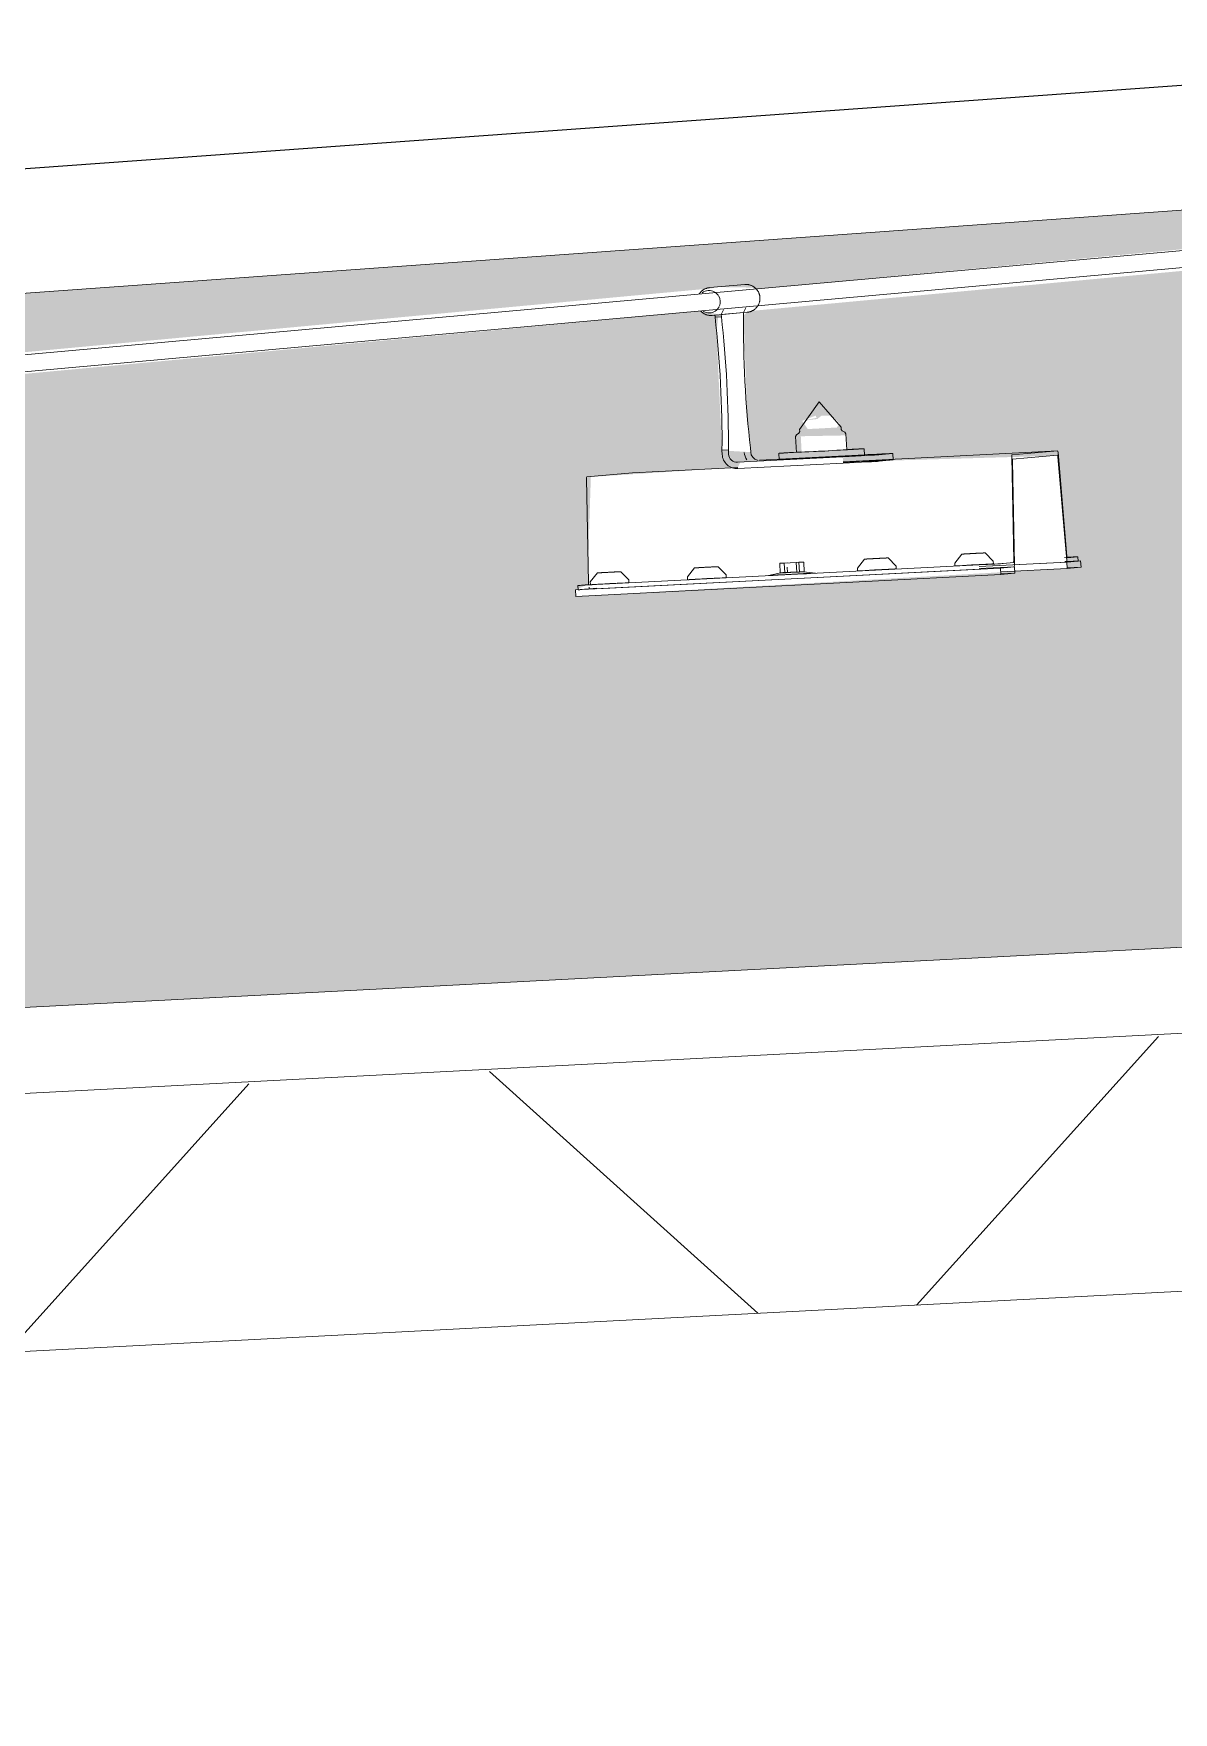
# Model space of a CAD drawing. Header units: millimetres. Extents: x 4237772 to 4686020, y -673 to 29459.
# Drawn here: x 4452402 to 4452934, y 10320 to 11102 of the extents above; entities that cross this region are included whole.
import ezdxf

# ---------------------------------------------------------------- set-up
doc = ezdxf.new("R2010")
doc.units = ezdxf.units.MM
for name, color, linetype, lineweight in [('A-GENM', 13, 'Continuous', 5), ('A-ROOF', 132, 'Continuous', 5), ('A-ROOF-PATT', 132, 'Continuous', 5), ('Q-SPCQ', 91, 'Continuous', 5)]:
    doc.layers.add(name, color=color, linetype=linetype, lineweight=lineweight)

# ---------------------------------------------------------------- blocks, each defined once
blk = doc.blocks.new('Static Line_Sayfa_Metal Deck_Pan Mount - Up to 15 _ pitch - Max 2 Users-1848369-SECTION - GRIDS B1-B2')
at = {"layer": 'Q-SPCQ'}
for p, q in [((4430069.56, 11248.87), (4421898.8, 10513.64)), ((4421899.52, 10505.67), (4430070.27, 11240.9)), ((4427106.28, 10984.73), (4427089.95, 10983.26)), ((4427106.53, 10984.75), (4427106.28, 10984.73)), ((4427090.87, 10970.3), (4427091.12, 10970.32)), ((4427091.12, 10970.32), (4427107.44, 10971.79)), ((4427092.39, 10970.67), (4427092.45, 10969.5)), ((4427092.45, 10969.5), (4427095.42, 10969.65)), ((4427095.36, 10970.82), (4427096.43, 10972.93)), ((4427095.36, 10970.82), (4427105.66, 10971.75)), ((4427095.42, 10969.65), (4427095.36, 10970.82)), ((4427106.73, 10973.86), (4427105.66, 10971.75)), ((4427105.66, 10971.75), (4427105.72, 10970.58)), ((4427131.85, 10917.23), (4427140.89, 10930.13)), ((4427151.22, 10918.24), (4427140.89, 10930.13)), ((4427131.53, 10915.47), (4427130.34, 10914.7)), ((4427131.9, 10916.2), (4427131.53, 10915.47)), ((4427131.85, 10917.23), (4427131.9, 10916.2)), ((4427151.28, 10917.21), (4427151.22, 10918.24)), ((4427151.28, 10917.21), (4427151.72, 10916.52)), ((4427152.98, 10915.88), (4427151.72, 10916.52)), ((4427153.43, 10915.19), (4427152.98, 10915.88)), ((4427153.82, 10907.78), (4427153.43, 10915.19)), ((4427098.65, 10907.73), (4427095.68, 10907.58)), ((4427095.68, 10907.58), (4427095.79, 10905.58)), ((4427098.76, 10905.74), (4427098.65, 10907.73)), ((4427108.95, 10908.66), (4427109.06, 10906.66)), ((4427129.97, 10913.96), (4427130.34, 10914.7)), ((4427129.97, 10913.96), (4427130.35, 10906.55)), ((4427252.1, 10907.24), (4427152.07, 10902.08)), ((4427162.09, 10905.21), (4427161.93, 10908.2)), ((4427252.1, 10907.24), (4427230.76, 10905.32)), ((4427103.05, 10899.56), (4427054.04, 10897.03)), ((4427151.95, 10904.47), (4427102.93, 10901.95)), ((4427103.08, 10898.95), (4427152.1, 10901.48)), ((4427113.23, 10902.87), (4427162.25, 10905.4)), ((4427122.24, 10906.13), (4427122.39, 10903.13)), ((4427162.4, 10902.4), (4427152.08, 10901.87)), ((4427168.73, 10905.41), (4427175.17, 10905.99)), ((4427168.89, 10902.42), (4427175.33, 10902.99)), ((4427175.45, 10903.01), (4427175.29, 10906.01)), ((4427230.67, 10904.56), (4427231.59, 10855.98)), ((4427231.9, 10854), (4427230.98, 10902.58)), ((4427231.06, 10903.34), (4427252, 10905.22)), ((4427252.17, 10904.48), (4427256.3, 10856.2)), ((4427256.4, 10858.21), (4427252.26, 10906.5)), ((4427033.53, 10845.77), (4427032.61, 10894.35)), ((4427032.7, 10895.11), (4427054.04, 10897.03)), ((4427027.41, 10842.46), (4427225.47, 10852.67)), ((4427037.21, 10844.97), (4427215.47, 10854.16)), ((4427125.98, 10855.08), (4427122.59, 10854.88)), ((4427122.59, 10854.88), (4427124.73, 10854.97)), ((4427122.82, 10850.34), (4427122.59, 10854.88)), ((4427124.73, 10854.97), (4427130.3, 10855.26)), ((4427124.73, 10854.97), (4427124.97, 10850.41)), ((4427126.08, 10853.04), (4427126.21, 10850.52)), ((4427130.3, 10855.26), (4427133.8, 10855.46)), ((4427130.3, 10855.26), (4427130.54, 10850.68)), ((4427133.8, 10855.46), (4427131.54, 10855.37)), ((4427131.54, 10855.37), (4427131.78, 10850.79)), ((4427133.8, 10855.46), (4427134.04, 10850.85)), ((4427158.83, 10852.62), (4427158.89, 10851.31)), ((4427176.87, 10852.25), (4427176.8, 10853.56)), ((4427204.12, 10854.96), (4427204.19, 10853.64)), ((4427215.51, 10853.35), (4427256.47, 10855.46)), ((4427256.37, 10855.45), (4427215.51, 10853.34)), ((4427231.91, 10853.25), (4427215.56, 10852.41)), ((4427222.17, 10854.58), (4427222.1, 10855.9)), ((4427231.91, 10853.25), (4427225.47, 10852.67)), ((4427225.47, 10852.67), (4427225.63, 10849.67)), ((4427225.57, 10850.86), (4427256.52, 10852.45)), ((4427231.51, 10855.22), (4427226.66, 10854.78)), ((4427226.76, 10852.79), (4427231.81, 10853.24)), ((4427232.07, 10850.25), (4427231.91, 10853.25)), ((4427262.8, 10856.03), (4427256.37, 10855.45)), ((4427256.37, 10855.45), (4427256.52, 10852.45)), ((4427256.38, 10855.7), (4427262.8, 10856.03)), ((4427256.47, 10855.46), (4427261.52, 10855.91)), ((4427256.51, 10852.7), (4427262.96, 10853.03)), ((4427256.52, 10852.45), (4427262.96, 10853.03)), ((4427261.41, 10857.91), (4427256.56, 10857.47)), ((4427261.6, 10855.92), (4427261.5, 10857.92)), ((4427262.96, 10853.03), (4427262.8, 10856.03)), ((4427027.57, 10839.47), (4427225.63, 10849.67)), ((4427028.51, 10844.56), (4427028.62, 10842.57)), ((4427028.6, 10844.58), (4427033.44, 10845.01)), ((4427034.31, 10846.21), (4427034.37, 10844.89)), ((4427037.32, 10842.97), (4427215.57, 10852.16)), ((4427052.35, 10845.83), (4427052.28, 10847.14)), ((4427079.6, 10848.54), (4427079.67, 10847.23)), ((4427097.65, 10848.16), (4427097.58, 10849.48)), ((4427123.03, 10850.38), (4427117.29, 10849.17)), ((4427126.26, 10849.66), (4427122.87, 10849.46)), ((4427122.87, 10849.46), (4427125.01, 10849.55)), ((4427125.01, 10849.55), (4427130.58, 10849.83)), ((4427130.58, 10849.83), (4427134.08, 10850.04)), ((4427134.08, 10850.04), (4427131.83, 10849.94)), ((4427139.25, 10850.31), (4427133.65, 10850.9)), ((4427225.62, 10849.92), (4427232.07, 10850.25)), ((4427225.63, 10849.67), (4427232.07, 10850.25)), ((4427027.41, 10842.46), (4427033.85, 10843.04)), ((4427027.57, 10839.47), (4427027.41, 10842.46)), ((4427033.75, 10843.03), (4427028.7, 10842.58)), ((4427037.3, 10843.22), (4427033.85, 10843.04))]:
    blk.add_line(p, q, dxfattribs=at)
at = {"layer": 'Q-SPCQ', "flags": 128}
for points in [[(4427089.95, 10983.26), (4427089.69, 10983.24), (4427089.43, 10983.2), (4427089.17, 10983.15), (4427088.91, 10983.09), (4427088.66, 10983.01), (4427088.4, 10982.93), (4427088.16, 10982.84), (4427087.91, 10982.74), (4427087.67, 10982.63), (4427087.44, 10982.51), (4427087.21, 10982.38), (4427086.98, 10982.24), (4427086.77, 10982.1), (4427086.56, 10981.94), (4427086.35, 10981.78), (4427086.15, 10981.61), (4427085.96, 10981.43), (4427085.78, 10981.24), (4427085.6, 10981.05), (4427085.44, 10980.85), (4427085.28, 10980.64), (4427085.13, 10980.43)], [(4427107.44, 10971.79), (4427107.7, 10971.81), (4427107.96, 10971.85), (4427108.22, 10971.9), (4427108.48, 10971.96), (4427108.74, 10972.04), (4427108.99, 10972.12), (4427109.24, 10972.21), (4427109.48, 10972.31), (4427109.72, 10972.42), (4427109.95, 10972.54), (4427110.18, 10972.67), (4427110.41, 10972.81), (4427110.62, 10972.95), (4427110.84, 10973.11), (4427111.04, 10973.27), (4427111.24, 10973.44), (4427111.43, 10973.62), (4427111.61, 10973.81), (4427111.79, 10974), (4427111.95, 10974.2), (4427112.11, 10974.41), (4427112.26, 10974.62), (4427112.41, 10974.84), (4427112.54, 10975.06), (4427112.66, 10975.29), (4427112.78, 10975.52), (4427112.88, 10975.76), (4427112.98, 10976), (4427113.06, 10976.24), (4427113.14, 10976.49), (4427113.2, 10976.74), (4427113.26, 10976.99), (4427113.31, 10977.24), (4427113.34, 10977.49), (4427113.37, 10977.75), (4427113.38, 10978.01), (4427113.39, 10978.26), (4427113.38, 10978.52), (4427113.37, 10978.78), (4427113.34, 10979.03), (4427113.31, 10979.29), (4427113.26, 10979.54), (4427113.2, 10979.79), (4427113.14, 10980.04), (4427113.06, 10980.28), (4427112.98, 10980.53), (4427112.88, 10980.76), (4427112.78, 10981), (4427112.67, 10981.23), (4427112.54, 10981.46), (4427112.41, 10981.68), (4427112.27, 10981.9), (4427112.12, 10982.11), (4427111.96, 10982.31), (4427111.8, 10982.51), (4427111.62, 10982.7), (4427111.44, 10982.89), (4427111.25, 10983.07), (4427111.06, 10983.24), (4427110.85, 10983.4), (4427110.64, 10983.56), (4427110.43, 10983.7), (4427110.21, 10983.84), (4427109.98, 10983.97), (4427109.74, 10984.09), (4427109.51, 10984.2), (4427109.26, 10984.3), (4427109.02, 10984.4), (4427108.77, 10984.48), (4427108.51, 10984.55), (4427108.26, 10984.61), (4427108, 10984.66), (4427107.74, 10984.7), (4427107.47, 10984.73), (4427107.21, 10984.75), (4427106.95, 10984.76), (4427106.68, 10984.76), (4427106.53, 10984.75)], [(4427085.77, 10972.35), (4427085.95, 10972.16), (4427086.14, 10971.98), (4427086.33, 10971.81), (4427086.54, 10971.65), (4427086.75, 10971.49), (4427086.96, 10971.35), (4427087.19, 10971.21), (4427087.41, 10971.08), (4427087.65, 10970.96), (4427087.89, 10970.85), (4427088.13, 10970.75), (4427088.37, 10970.65), (4427088.62, 10970.57), (4427088.88, 10970.5), (4427089.13, 10970.44), (4427089.39, 10970.39), (4427089.65, 10970.35), (4427089.92, 10970.32), (4427090.18, 10970.3), (4427090.45, 10970.29), (4427090.71, 10970.29), (4427090.87, 10970.3)], [(4427079.6, 10848.54), (4427082.91, 10852.7), (4427083.17, 10852.73), (4427083.27, 10852.74), (4427083.29, 10852.75)], [(4427097.58, 10849.48), (4427093.85, 10853.27), (4427093.59, 10853.28), (4427093.49, 10853.28), (4427093.42, 10853.28), (4427093.36, 10853.27), (4427093.3, 10853.27), (4427093.24, 10853.27), (4427093.17, 10853.27), (4427093.1, 10853.27), (4427093.02, 10853.26), (4427092.93, 10853.26), (4427092.84, 10853.26), (4427092.74, 10853.25), (4427092.64, 10853.25), (4427092.52, 10853.24), (4427092.4, 10853.24), (4427092.28, 10853.23), (4427092.15, 10853.22), (4427092.01, 10853.22), (4427091.87, 10853.21), (4427091.72, 10853.2), (4427091.57, 10853.2), (4427091.41, 10853.19), (4427091.25, 10853.18), (4427091.09, 10853.17), (4427090.91, 10853.16), (4427090.74, 10853.16), (4427090.56, 10853.15), (4427090.38, 10853.14), (4427090.19, 10853.13), (4427090.01, 10853.12), (4427089.81, 10853.11), (4427089.62, 10853.1), (4427089.43, 10853.09), (4427089.23, 10853.08), (4427089.03, 10853.07), (4427088.83, 10853.06), (4427088.63, 10853.05), (4427088.43, 10853.04), (4427088.23, 10853.03), (4427088.03, 10853.02), (4427087.83, 10853.01), (4427087.63, 10853), (4427087.44, 10852.99), (4427087.24, 10852.98), (4427087.05, 10852.97), (4427086.86, 10852.96), (4427086.67, 10852.94), (4427086.48, 10852.93), (4427086.3, 10852.92), (4427086.11, 10852.91), (4427085.94, 10852.91), (4427085.76, 10852.9), (4427085.6, 10852.89), (4427085.43, 10852.88), (4427085.27, 10852.87), (4427085.12, 10852.86), (4427084.97, 10852.85), (4427084.82, 10852.84), (4427084.68, 10852.83), (4427084.55, 10852.83), (4427084.42, 10852.82), (4427084.3, 10852.81), (4427084.18, 10852.81), (4427084.07, 10852.8), (4427083.97, 10852.79), (4427083.88, 10852.79), (4427083.79, 10852.78), (4427083.7, 10852.78), (4427083.63, 10852.77), (4427083.56, 10852.77), (4427083.49, 10852.76), (4427083.43, 10852.76), (4427083.37, 10852.75), (4427083.31, 10852.75), (4427083.29, 10852.75)], [(4427158.83, 10852.62), (4427162.14, 10856.78), (4427162.39, 10856.82), (4427162.49, 10856.83), (4427162.51, 10856.83)], [(4427176.8, 10853.56), (4427173.07, 10857.35), (4427172.82, 10857.36), (4427172.72, 10857.36), (4427172.65, 10857.36), (4427172.59, 10857.36), (4427172.53, 10857.36), (4427172.46, 10857.35), (4427172.4, 10857.35), (4427172.32, 10857.35), (4427172.24, 10857.35), (4427172.16, 10857.34), (4427172.06, 10857.34), (4427171.97, 10857.33), (4427171.86, 10857.33), (4427171.75, 10857.32), (4427171.63, 10857.32), (4427171.51, 10857.31), (4427171.38, 10857.31), (4427171.24, 10857.3), (4427171.1, 10857.29), (4427170.95, 10857.29), (4427170.8, 10857.28), (4427170.64, 10857.27), (4427170.48, 10857.26), (4427170.31, 10857.26), (4427170.14, 10857.25), (4427169.96, 10857.24), (4427169.79, 10857.23), (4427169.6, 10857.22), (4427169.42, 10857.21), (4427169.23, 10857.2), (4427169.04, 10857.19), (4427168.85, 10857.18), (4427168.65, 10857.17), (4427168.45, 10857.16), (4427168.26, 10857.15), (4427168.06, 10857.14), (4427167.86, 10857.13), (4427167.66, 10857.12), (4427167.46, 10857.11), (4427167.26, 10857.1), (4427167.06, 10857.09), (4427166.86, 10857.08), (4427166.66, 10857.07), (4427166.47, 10857.06), (4427166.27, 10857.05), (4427166.08, 10857.04), (4427165.89, 10857.03), (4427165.7, 10857.02), (4427165.52, 10857.01), (4427165.34, 10857), (4427165.16, 10856.99), (4427164.99, 10856.98), (4427164.82, 10856.97), (4427164.66, 10856.96), (4427164.5, 10856.95), (4427164.34, 10856.94), (4427164.19, 10856.93), (4427164.05, 10856.93), (4427163.91, 10856.92), (4427163.77, 10856.91), (4427163.65, 10856.9), (4427163.52, 10856.9), (4427163.41, 10856.89), (4427163.3, 10856.88), (4427163.2, 10856.88), (4427163.1, 10856.87), (4427163.01, 10856.86), (4427162.93, 10856.86), (4427162.85, 10856.85), (4427162.78, 10856.85), (4427162.72, 10856.84), (4427162.65, 10856.84), (4427162.59, 10856.84), (4427162.53, 10856.83), (4427162.51, 10856.83)], [(4427204.12, 10854.96), (4427207.43, 10859.11), (4427207.69, 10859.15), (4427207.79, 10859.16), (4427207.81, 10859.16)], [(4427222.1, 10855.9), (4427218.37, 10859.69), (4427218.12, 10859.7), (4427218.01, 10859.7), (4427217.94, 10859.69), (4427217.88, 10859.69), (4427217.82, 10859.69), (4427217.76, 10859.69), (4427217.69, 10859.69), (4427217.62, 10859.68), (4427217.54, 10859.68), (4427217.45, 10859.68), (4427217.36, 10859.67), (4427217.26, 10859.67), (4427217.16, 10859.66), (4427217.04, 10859.66), (4427216.93, 10859.65), (4427216.8, 10859.65), (4427216.67, 10859.64), (4427216.54, 10859.64), (4427216.39, 10859.63), (4427216.25, 10859.62), (4427216.09, 10859.61), (4427215.94, 10859.61), (4427215.77, 10859.6), (4427215.61, 10859.59), (4427215.44, 10859.58), (4427215.26, 10859.57), (4427215.08, 10859.56), (4427214.9, 10859.56), (4427214.71, 10859.55), (4427214.53, 10859.54), (4427214.34, 10859.53), (4427214.14, 10859.52), (4427213.95, 10859.51), (4427213.75, 10859.5), (4427213.55, 10859.49), (4427213.35, 10859.48), (4427213.15, 10859.47), (4427212.95, 10859.46), (4427212.75, 10859.45), (4427212.55, 10859.44), (4427212.35, 10859.42), (4427212.16, 10859.41), (4427211.96, 10859.4), (4427211.76, 10859.39), (4427211.57, 10859.38), (4427211.38, 10859.37), (4427211.19, 10859.36), (4427211, 10859.35), (4427210.82, 10859.34), (4427210.64, 10859.33), (4427210.46, 10859.32), (4427210.29, 10859.31), (4427210.12, 10859.3), (4427209.95, 10859.29), (4427209.79, 10859.29), (4427209.64, 10859.28), (4427209.49, 10859.27), (4427209.34, 10859.26), (4427209.2, 10859.25), (4427209.07, 10859.24), (4427208.94, 10859.24), (4427208.82, 10859.23), (4427208.7, 10859.22), (4427208.6, 10859.22), (4427208.49, 10859.21), (4427208.4, 10859.2), (4427208.31, 10859.2), (4427208.22, 10859.19), (4427208.15, 10859.19), (4427208.08, 10859.18), (4427208.01, 10859.18), (4427207.95, 10859.17), (4427207.89, 10859.17), (4427207.83, 10859.17), (4427207.81, 10859.16)], [(4427034.31, 10846.21), (4427037.62, 10850.36), (4427037.87, 10850.4), (4427037.97, 10850.41), (4427037.99, 10850.41)], [(4427052.28, 10847.14), (4427048.55, 10850.93), (4427048.3, 10850.94), (4427048.2, 10850.94), (4427048.13, 10850.94), (4427048.07, 10850.94), (4427048.01, 10850.94), (4427047.94, 10850.94), (4427047.88, 10850.93), (4427047.8, 10850.93), (4427047.72, 10850.93), (4427047.64, 10850.92), (4427047.54, 10850.92), (4427047.44, 10850.92), (4427047.34, 10850.91), (4427047.23, 10850.91), (4427047.11, 10850.9), (4427046.98, 10850.9), (4427046.85, 10850.89), (4427046.72, 10850.88), (4427046.58, 10850.88), (4427046.43, 10850.87), (4427046.28, 10850.86), (4427046.12, 10850.85), (4427045.96, 10850.85), (4427045.79, 10850.84), (4427045.62, 10850.83), (4427045.44, 10850.82), (4427045.26, 10850.81), (4427045.08, 10850.8), (4427044.9, 10850.79), (4427044.71, 10850.78), (4427044.52, 10850.78), (4427044.33, 10850.77), (4427044.13, 10850.76), (4427043.93, 10850.75), (4427043.74, 10850.74), (4427043.54, 10850.72), (4427043.34, 10850.71), (4427043.14, 10850.7), (4427042.94, 10850.69), (4427042.74, 10850.68), (4427042.54, 10850.67), (4427042.34, 10850.66), (4427042.14, 10850.65), (4427041.95, 10850.64), (4427041.75, 10850.63), (4427041.56, 10850.62), (4427041.37, 10850.61), (4427041.18, 10850.6), (4427041, 10850.59), (4427040.82, 10850.58), (4427040.64, 10850.57), (4427040.47, 10850.56), (4427040.3, 10850.55), (4427040.13, 10850.54), (4427039.97, 10850.53), (4427039.82, 10850.53), (4427039.67, 10850.52), (4427039.52, 10850.51), (4427039.39, 10850.5), (4427039.25, 10850.49), (4427039.12, 10850.49), (4427039, 10850.48), (4427038.89, 10850.47), (4427038.78, 10850.46), (4427038.68, 10850.46), (4427038.58, 10850.45), (4427038.49, 10850.45), (4427038.41, 10850.44), (4427038.33, 10850.44), (4427038.26, 10850.43), (4427038.19, 10850.43), (4427038.13, 10850.42), (4427038.07, 10850.42), (4427038.01, 10850.41), (4427037.99, 10850.41)]]:
    blk.add_lwpolyline(points, dxfattribs=at)
at = {"layer": 'Q-SPCQ'}
for centre, major_axis, ratio, start_param, end_param in [((4427089.69, 10976.71), (-0.47, 5.2), 0.991613, 0, 0.578027), ((4427089.69, 10976.71), (-0.47, 5.2), 0.991613, 5.198059, 6.245256), ((4427089.69, 10976.71), (-0.47, 5.2), 0.991613, 4.222369, 5.146158), ((4427089.69, 10976.71), (-0.47, 5.2), 0.991613, 2.471398, 3.103664), ((4427089.69, 10976.71), (-0.47, 5.2), 0.991613, 3.103664, 4.150861), ((4427088.96, 10937.96), (-3.6, 69.91), 0.129148, 4.258548, 5.176114), ((4427115.41, 10940.34), (-3.6, 69.91), 0.129148, 1.116956, 2.034521), ((4427085.99, 10937.81), (-3.6, 69.91), 0.129148, 4.258548, 5.176114), ((4427142.09, 10907.17), (19.85, 1.04), 0.004901, 3.012082, 6.153674), ((4427142.09, 10907.17), (11.73, 0.61), 0.004901, 3.012082, 6.153674), ((4427142.09, 10907.17), (19.85, 1.04), 0.004901, 6.153674, 7.186127), ((4427252.15, 10906.24), (-0.051, 0.999), 0.129148, 4.969491, 5.848582), ((4427102.72, 10905.94), (-0.63, 6.97), 0.991613, 1.532867, 3.103664), ((4427102.72, 10905.94), (-0.36, 3.98), 0.991613, 1.532867, 3.103664), ((4427113.02, 10906.87), (-0.63, 6.97), 0.991613, 1.532867, 2.056466), ((4427113.02, 10906.87), (-0.36, 3.98), 0.991613, 1.532867, 2.841864), ((4427142.24, 10904.17), (19.85, 1.04), 0.004901, 3.012082, 6.153674), ((4427142.09, 10907.17), (19.85, 1.04), 0.004901, 2.076476, 3.012082), ((4427142.24, 10904.17), (19.85, 1.04), 0.004901, 6.153674, 9.295267), ((4427142.09, 10907.17), (11.73, 0.61), 0.004901, 2.602437, 3.012082), ((4427153.88, 10904.65), (14.98, 0.78), 0.004901, 4.582878, 6.153674), ((4427154.04, 10901.65), (14.98, 0.78), 0.004901, 4.582878, 6.153674), ((4427160.31, 10905.23), (14.98, 0.78), 0.004901, 6.153674, 7.724471), ((4427160.47, 10902.23), (14.98, 0.78), 0.004901, 6.153674, 7.724471), ((4427230.81, 10904.32), (-0.051, 0.999), 0.129148, 0.004942, 1.323579), ((4427231.12, 10902.34), (-0.051, 0.999), 0.129148, 0.004942, 1.323579), ((4427252.06, 10904.22), (-0.051, 0.999), 0.129148, 4.969491, 6.283185), ((4427032.75, 10894.11), (-0.051, 0.999), 0.129148, 0.224715, 1.323579), ((4427213.18, 10854.11), (8.99, 0.47), 0.004901, 3.012082, 4.059279), ((4427213.18, 10854.11), (8.99, 0.47), 0.004901, 6.153674, 9.295267), ((4427216.75, 10854.27), (9.99, 0.52), 0.004901, 4.582878, 6.153674), ((4427213.18, 10854.11), (8.99, 0.47), 0.004901, 5.106477, 6.153674), ((4427216.86, 10852.28), (9.99, 0.52), 0.004901, 5.630076, 6.153674), ((4427231.45, 10856.22), (-0.051, 0.999), 0.129148, 3.366308, 4.465172), ((4427231.76, 10854.24), (-0.051, 0.999), 0.129148, 3.146535, 4.465172), ((4427251.51, 10857.4), (9.99, 0.52), 0.004901, 6.153674, 7.462671), ((4427251.61, 10855.4), (9.99, 0.52), 0.004901, 6.153674, 7.462671), ((4427256.42, 10856.46), (-0.051, 0.999), 0.129148, 1.827898, 2.926762), ((4427256.51, 10858.47), (-0.051, 0.999), 0.129148, 1.827898, 3.141593), ((4427038.5, 10845.09), (9.99, 0.52), 0.004901, 3.012082, 4.582878), ((4427033.39, 10846.01), (-0.051, 0.999), 0.129148, 3.366308, 4.465172), ((4427043.36, 10845.36), (8.99, 0.47), 0.004901, 3.012082, 3.86853), ((4427043.36, 10845.36), (8.99, 0.47), 0.004901, 6.153674, 9.295267), ((4427043.36, 10845.36), (8.99, 0.47), 0.004901, 5.106477, 6.153674), ((4427088.66, 10847.7), (8.99, 0.47), 0.004901, 3.012082, 4.059279), ((4427088.66, 10847.7), (8.99, 0.47), 0.004901, 6.153674, 9.295267), ((4427088.66, 10847.7), (8.99, 0.47), 0.004901, 5.106477, 6.153674), ((4427128.27, 10849.74), (10.99, 0.57), 0.004901, 3.012082, 4.059279), ((4427128.27, 10849.74), (10.99, 0.57), 0.004901, 6.153674, 9.295267), ((4427128.27, 10849.74), (10.99, 0.57), 0.004901, 5.106477, 6.153674), ((4427167.88, 10851.78), (8.99, 0.47), 0.004901, 3.012082, 4.059279), ((4427167.88, 10851.78), (8.99, 0.47), 0.004901, 6.153674, 9.295267), ((4427167.88, 10851.78), (8.99, 0.47), 0.004901, 5.106477, 6.153674), ((4427038.6, 10843.09), (9.99, 0.52), 0.004901, 3.012082, 3.535681), ((4427033.7, 10844.03), (-0.051, 0.999), 0.129148, 3.146535, 4.465172)]:
    blk.add_ellipse(centre, major_axis=major_axis, ratio=ratio, start_param=start_param, end_param=end_param, dxfattribs=at)
for points in [[(4427122.82, 10850.34), (4427123.39, 10850.45), (4427124.51, 10850.59), (4427125.64, 10850.57), (4427126.21, 10850.52)], [(4427124.97, 10850.41), (4427124.61, 10850.48), (4427123.89, 10850.54), (4427123.18, 10850.43), (4427122.82, 10850.34)], [(4427130.54, 10850.68), (4427129.6, 10850.71), (4427127.74, 10850.7), (4427125.89, 10850.54), (4427124.97, 10850.41)], [(4427126.21, 10850.52), (4427127.14, 10850.65), (4427128.99, 10850.82), (4427130.85, 10850.82), (4427131.78, 10850.79)], [(4427134.04, 10850.85), (4427133.45, 10850.9), (4427132.28, 10850.92), (4427131.12, 10850.78), (4427130.54, 10850.68)], [(4427131.78, 10850.79), (4427132.15, 10850.87), (4427132.9, 10850.97), (4427133.66, 10850.92), (4427134.04, 10850.85)]]:
    blk.add_open_spline(points, degree=3, dxfattribs=at)
blk = doc.blocks.new('GT01 - GT01-2642391-SECTION - GRIDS B1-B2')
at = {"layer": 'A-GENM'}
for p, q in [((4409876.55, 9824.57), (4428941.3, 11194.75)), ((4409878.61, 9824.58), (4428943.25, 11194.75))]:
    blk.add_line(p, q, dxfattribs=at)

msp = doc.modelspace()

# ---------------------------------------------------------------- hatches: boundary and pattern name
at = {"layer": 'A-ROOF-PATT'}
h = msp.add_hatch(dxfattribs=at)
h.set_pattern_fill('FP_187', color=256, style=0, pattern_type=2)
h.set_pattern_definition([(3.013, (37691.9309, -226018.123), (-31.18210451525, -1.0529e-05), [])])
h.paths.add_polyline_path([(4446822.66, 10371.9), (4446831.46, 10372.36), (4446831.72, 10369.14), (4446837.2, 10369.96), (4446837.06, 10372.67), (4446822.08, 10371.9)])
h.paths.add_polyline_path([(4447460.75, 10390.35), (4447461.43, 10390.39), (4447460.75, 10426.49)])
h.paths.add_polyline_path([(4435506.16, 9766.59), (4446705.38, 10350.94), (4446710.37, 10360.24), (4446785.05, 10367.42), (4446784.92, 10369.96), (4446800.8, 10373.36), (4446800.32, 10382.53), (4446826.25, 10384.04), (4446826.85, 10372.57), (4446852.52, 10373.82), (4446852.77, 10370.22), (4446922.52, 10373.82), (4446927.28, 10362.52), (4447460.75, 10390.35), (4447462.72, 10427.25), (4447531.16, 10432.22), (4447531.07, 10434.09), (4447580.2, 10434.4), (4447580.24, 10434.23), (4447680.24, 10437.13), (4447680.68, 10432.22), (4447684.44, 10402.03), (4461505.45, 11123.17), (4461702.69, 11188.78), (4461702.69, 11216.84), (4461413.29, 11201.99), (4461413.29, 11495.36), (4461113.08, 11479.57), (4461111.37, 11277.74), (4460816.88, 11226.59), (4460803.94, 11228.29), (4460788.71, 11235.72), (4460779, 11244.52), (4460771.94, 11255.52), (4460768.01, 11267.97), (4460767.46, 11281.01), (4460770.34, 11293.77), (4460775.26, 11303.78), (4460785.55, 11315.03), (4460797.47, 11322.21), (4460814.63, 11326.96), (4461013.08, 11361.95), (4461013.08, 11474.31), (4456579.26, 11241.06), (4456599.23, 11193.61), (4456641.72, 11195.8), (4456641.72, 11189.78), (4456526.41, 11181.12), (4456524.95, 11187.22), (4456505.59, 11233.2), (4456436.4, 11228.92), (4456419.79, 11178.26), (4456306.56, 11169.79), (4456306.41, 11175.79), (4456349.24, 11179.65), (4456366.41, 11229.12), (4456348.46, 11228.92), (4455705.83, 11195.11), (4455707.69, 11174.01), (4455697.38, 11174.59), (4455695.97, 11175.01), (4455694.32, 11174.93), (4455693.64, 11194.47), (4454961.71, 11155.16), (4454964.92, 11107.17), (4454954.61, 11107.75), (4454953.83, 11108.21), (4454951.55, 11108.09), (4454949.77, 11155.33), (4454420.51, 11125.97), (4454221.07, 11105.95), (4454218.77, 11103.97), (4454220.64, 11056.53), (4454222.15, 11040.34), (4454211.83, 11040.91), (4454211.06, 11041.37), (4454208.77, 11041.25), (4454206.23, 11096.25), (4454207.03, 11103.25), (4454208.52, 11103.32), (4454208.45, 11104.38), (4454203.05, 11105.18), (4454198.44, 11105.98), (4453478.3, 11039.12), (4453475.99, 11037.14), (4453477.86, 10989.7), (4453479.38, 10973.5), (4453469.06, 10974.08), (4453468.29, 10974.54), (4453466, 10974.42), (4453463.45, 11029.42), (4453464.25, 11036.41), (4453465.74, 11036.49), (4453465.68, 11037.54), (4453460.28, 11038.34), (4453455.66, 11039.15), (4452735.52, 10972.28), (4452733.22, 10970.3), (4452735.09, 10922.86), (4452736.6, 10906.66), (4452726.29, 10907.24), (4452725.52, 10907.7), (4452723.23, 10907.58), (4452720.68, 10962.58), (4452721.48, 10969.57), (4452722.97, 10969.65), (4452722.91, 10970.7), (4452717.5, 10971.5), (4452712.89, 10972.31), (4451992.75, 10905.44), (4451990.45, 10903.46), (4451992.32, 10856.02), (4451993.83, 10839.83), (4451983.52, 10840.4), (4451982.74, 10840.86), (4451980.46, 10840.74), (4451977.91, 10895.74), (4451978.71, 10902.73), (4451980.2, 10902.81), (4451980.14, 10903.87), (4451974.73, 10904.67), (4451970.12, 10905.47), (4451249.98, 10838.61), (4451247.67, 10836.63), (4451249.55, 10789.18), (4451251.06, 10772.99), (4451240.74, 10773.56), (4451239.97, 10774.02), (4451237.68, 10773.91), (4451235.14, 10828.9), (4451235.94, 10835.9), (4451237.42, 10835.97), (4451237.36, 10837.03), (4451231.96, 10837.83), (4451227.35, 10838.64), (4450507.21, 10771.77), (4450504.9, 10769.79), (4450506.77, 10722.35), (4450508.28, 10706.15), (4450497.97, 10706.73), (4450497.2, 10707.19), (4450494.91, 10707.07), (4450492.36, 10762.07), (4450493.16, 10769.06), (4450494.65, 10769.14), (4450494.59, 10770.19), (4450489.19, 10770.99), (4450484.57, 10771.8), (4449764.43, 10704.93), (4449762.13, 10702.95), (4449764, 10655.51), (4449765.51, 10639.32), (4449755.2, 10639.89), (4449755.02, 10640.38), (4449752.14, 10640.23), (4449749.59, 10695.23), (4449750.39, 10702.22), (4449751.88, 10702.3), (4449751.82, 10703.36), (4449746.41, 10704.15), (4449741.8, 10704.96), (4449021.66, 10638.09), (4449019.36, 10636.11), (4449021.23, 10588.67), (4449022.74, 10572.48), (4449012.42, 10573.05), (4449011.65, 10573.51), (4449009.37, 10573.4), (4449006.82, 10628.39), (4449007.62, 10635.39), (4449009.11, 10635.46), (4449009.05, 10636.52), (4449003.64, 10637.32), (4448999.03, 10638.13), (4448278.89, 10571.26), (4448276.58, 10569.28), (4448279.39, 10511.83), (4448279.97, 10505.64), (4448269.64, 10506.97), (4448269.47, 10506.71), (4448266.58, 10508.82), (4448264.05, 10561.56), (4448264.84, 10568.55), (4448266.33, 10568.63), (4448266.27, 10569.68), (4448260.87, 10570.48), (4448256.26, 10571.29), (4447536.12, 10504.42), (4447533.81, 10502.44), (4447535.68, 10455), (4447537.19, 10438.8), (4447526.89, 10438.8), (4447526.11, 10439.84), (4447523.82, 10439.72), (4447521.27, 10494.72), (4447522.07, 10501.71), (4447523.56, 10501.79), (4447523.5, 10502.85), (4447518.1, 10503.64), (4447513.4, 10507.64), (4447513.21, 10511.23), (4447524.08, 10515.94), (4447537.51, 10515.42), (4447540.4, 10514.9), (4448261.78, 10581.91), (4448264.06, 10582.53), (4448280.28, 10582.26), (4448283.17, 10581.74), (4449006, 10648), (4449006.84, 10649.36), (4449023.05, 10649.1), (4449025.95, 10648.57), (4449747.33, 10715.59), (4449749.61, 10716.2), (4449765.83, 10715.93), (4449768.72, 10715.41), (4450490.1, 10782.42), (4450492.38, 10783.04), (4450508.6, 10782.77), (4450511.49, 10782.25), (4451232.87, 10849.26), (4451235.15, 10849.87), (4451251.37, 10849.61), (4451254.26, 10849.09), (4451975.65, 10916.1), (4451977.93, 10916.71), (4451994.15, 10916.44), (4451997.04, 10915.92), (4452718.42, 10982.93), (4452720.7, 10983.55), (4452736.92, 10983.28), (4452739.81, 10982.76), (4453461.19, 11049.77), (4453463.47, 11050.38), (4453479.69, 11050.12), (4453482.58, 11049.6), (4453969.24, 11093.53), (4435680.2, 9779.1)])
h.paths.add_polyline_path([(4446778.76, 10354.77), (4446851.35, 10360.04), (4446849.55, 10364.32), (4446780.36, 10360.04), (4446779.49, 10357.15)])
h.paths.add_polyline_path([(4446805.28, 10371.62), (4446806.81, 10373.82), (4446805.44, 10373.36)])
h.paths.add_polyline_path([(4446781.79, 10372.8), (4446781.79, 10392.77), (4446777.12, 10392.78), (4446786.88, 10439.9), (4446791.83, 10440.15), (4446796.55, 10391.06), (4446798.53, 10374.31), (4446784.92, 10373.08)])
h.paths.add_polyline_path([(4446800.23, 10384.68), (4446802.88, 10389.42), (4446810.61, 10391.79), (4446827.05, 10386.36), (4446802.88, 10384.81)])
h.paths.add_polyline_path([(4447531.07, 10434.09), (4447587.96, 10437.36), (4447534.71, 10434.29)])
h.paths.add_polyline_path([(4448198.48, 10438.44), (4448198.32, 10441.44), (4448204.42, 10444.21), (4448204.3, 10452.23), (4448205.5, 10494.09), (4448273.96, 10498.54), (4448274, 10500.94), (4448330.73, 10504.2), (4448322.86, 10503.45), (4448323.02, 10501.06), (4448423.01, 10503.97), (4448424.99, 10481.13), (4448427.47, 10454.69), (4448427.32, 10453.66), (4448427.21, 10451.42), (4448203.52, 10438.7)])
h.paths.add_polyline_path([(4447560.93, 10438.79), (4447560.54, 10446.2), (4447581.49, 10447.04), (4447581.86, 10439.91), (4447561.28, 10438.8)])
h.paths.add_polyline_path([(4447561.2, 10453.38), (4447567.46, 10455.8), (4447568.29, 10454.85), (4447565.32, 10454.24)])
h.paths.add_polyline_path([(4447563.79, 10449.53), (4447563.79, 10452.94), (4447568.3, 10454.24), (4447570.2, 10455.8), (4447575.03, 10455.8), (4447578.56, 10452.16), (4447577.38, 10450.26), (4447568.33, 10449.76)])
h.paths.add_polyline_path([(4448941.25, 10505.28), (4448941.1, 10508.28), (4448947.2, 10511.04), (4448947.07, 10519.06), (4448948.27, 10560.93), (4449016.74, 10565.37), (4449016.77, 10567.78), (4449073.5, 10571.03), (4449065.63, 10570.29), (4449065.79, 10567.9), (4449165.78, 10570.81), (4449166.68, 10560.63), (4449170.25, 10521.52), (4449170.09, 10520.5), (4449169.99, 10518.26), (4448948.6, 10505.66)])
h.paths.add_polyline_path([(4448303.7, 10505.62), (4448303.31, 10513.03), (4448324.37, 10511.83), (4448324.63, 10506.74), (4448304.05, 10505.64)])
h.paths.add_polyline_path([(4448303.98, 10520.22), (4448310.24, 10522.64), (4448311.07, 10521.69), (4448308.09, 10521.07)])
h.paths.add_polyline_path([(4448306.56, 10516.37), (4448306.56, 10519.78), (4448311.08, 10521.07), (4448312.97, 10522.64), (4448317.8, 10522.64), (4448321.33, 10519), (4448320.16, 10517.1), (4448311.1, 10516.6)])
h.paths.add_polyline_path([(4449684.03, 10572.12), (4449683.87, 10575.11), (4449689.97, 10577.88), (4449689.85, 10585.9), (4449691.04, 10627.76), (4449759.51, 10632.21), (4449759.54, 10634.61), (4449816.27, 10637.87), (4449808.4, 10637.12), (4449808.56, 10634.74), (4449908.56, 10637.64), (4449909.45, 10627.47), (4449913.02, 10588.36), (4449912.86, 10587.33), (4449912.76, 10585.09), (4449689.07, 10572.38)])
h.paths.add_polyline_path([(4449046.47, 10572.46), (4449046.09, 10579.87), (4449067.03, 10580.72), (4449067.41, 10573.58), (4449046.82, 10572.48)])
h.paths.add_polyline_path([(4449046.75, 10587.06), (4449053.01, 10589.48), (4449053.84, 10588.53), (4449050.86, 10587.91)])
h.paths.add_polyline_path([(4449049.33, 10583.2), (4449049.33, 10586.61), (4449053.85, 10587.91), (4449055.75, 10589.48), (4449060.57, 10589.48), (4449064.11, 10585.84), (4449062.93, 10583.93), (4449053.87, 10583.44)])
h.paths.add_polyline_path([(4450426.8, 10638.96), (4450426.64, 10641.95), (4450432.74, 10644.72), (4450432.62, 10652.74), (4450433.81, 10694.6), (4450502.28, 10699.05), (4450502.31, 10701.45), (4450559.05, 10704.71), (4450551.18, 10703.96), (4450551.33, 10701.57), (4450651.33, 10704.48), (4450652.23, 10694.3), (4450655.79, 10655.2), (4450655.64, 10654.17), (4450655.53, 10651.93), (4450484.93, 10641.95)])
h.paths.add_polyline_path([(4449789.24, 10639.3), (4449788.86, 10646.71), (4449809.81, 10647.55), (4449810.18, 10640.42), (4449789.59, 10639.32)])
h.paths.add_polyline_path([(4449789.52, 10653.89), (4449795.78, 10656.31), (4449796.61, 10655.36), (4449793.63, 10654.75)])
h.paths.add_polyline_path([(4449792.11, 10650.04), (4449792.11, 10653.45), (4449796.62, 10654.75), (4449798.52, 10656.31), (4449803.35, 10656.31), (4449806.88, 10652.67), (4449805.7, 10650.77), (4449796.65, 10650.28)])
h.paths.add_polyline_path([(4451169.57, 10705.79), (4451169.41, 10708.79), (4451175.51, 10711.55), (4451175.39, 10719.58), (4451176.59, 10761.44), (4451245.05, 10765.88), (4451246.94, 10768.45), (4451301.82, 10771.54), (4451293.95, 10770.8), (4451294.11, 10768.41), (4451394.1, 10771.32), (4451395, 10761.14), (4451398.56, 10722.03), (4451398.41, 10721.01), (4451398.31, 10718.77), (4451174.61, 10706.05)])
h.paths.add_polyline_path([(4450532.02, 10706.13), (4450531.63, 10713.54), (4450552.6, 10713.93), (4450552.95, 10707.25), (4450532.37, 10706.15)])
h.paths.add_polyline_path([(4450532.29, 10720.73), (4450538.55, 10723.15), (4450538.99, 10722.12), (4450536.41, 10721.58)])
h.paths.add_polyline_path([(4450534.88, 10716.88), (4450532.29, 10720.73), (4450539.39, 10721.58), (4450541.29, 10723.15), (4450546.12, 10723.15), (4450549.65, 10719.51), (4450548.47, 10717.61), (4450539.25, 10717.1)])
h.paths.add_polyline_path([(4451912.34, 10772.63), (4451912.19, 10775.63), (4451918.29, 10778.39), (4451918.16, 10786.41), (4451919.36, 10828.27), (4451987.83, 10832.72), (4451989.38, 10835.26), (4452044.59, 10838.38), (4452036.72, 10837.64), (4452036.88, 10835.25), (4452136.87, 10838.15), (4452137.77, 10827.98), (4452141.34, 10788.87), (4452141.18, 10787.85), (4452141.08, 10785.61), (4451917.39, 10772.89)])
h.paths.add_polyline_path([(4451274.79, 10772.97), (4451274.4, 10780.38), (4451295.35, 10781.23), (4451295.72, 10774.09), (4451275.14, 10772.99)])
h.paths.add_polyline_path([(4451275.07, 10787.57), (4451281.33, 10789.99), (4451282.16, 10789.04), (4451279.18, 10788.42)])
h.paths.add_polyline_path([(4451277.65, 10783.72), (4451277.65, 10787.13), (4451282.17, 10788.42), (4451284.07, 10789.99), (4451288.89, 10789.99), (4451292.42, 10786.35), (4451291.25, 10784.44), (4451282.19, 10783.95)])
h.paths.add_polyline_path([(4452655.12, 10839.47), (4452654.96, 10842.46), (4452661.06, 10845.23), (4452660.88, 10856.33), (4452662.13, 10895.11), (4452730.6, 10899.56), (4452731.83, 10902.07), (4452787.37, 10905.22), (4452779.49, 10904.47), (4452779.65, 10902.08), (4452879.65, 10904.99), (4452880.54, 10894.81), (4452884.11, 10855.71), (4452883.95, 10854.68), (4452883.85, 10852.44), (4452660.16, 10839.73)])
h.paths.add_polyline_path([(4452017.56, 10839.81), (4452017.18, 10847.22), (4452038.12, 10848.06), (4452038.5, 10840.93), (4452017.91, 10839.83)])
h.paths.add_polyline_path([(4452017.84, 10854.41), (4452022.97, 10858.12), (4452024.93, 10855.87), (4452021.95, 10855.26)])
h.paths.add_polyline_path([(4452020.42, 10850.55), (4452020.42, 10853.96), (4452024.94, 10855.26), (4452025.84, 10856.33), (4452029.44, 10858.12), (4452035.2, 10853.18), (4452034.02, 10851.28), (4452024.96, 10850.79)])
h.paths.add_polyline_path([(4453397.89, 10906.3), (4453397.73, 10909.3), (4453403.83, 10912.07), (4453403.71, 10920.09), (4453404.9, 10961.95), (4453473.37, 10966.39), (4453474.27, 10968.88), (4453530.14, 10972.06), (4453522.27, 10971.31), (4453522.42, 10968.92), (4453622.42, 10971.83), (4453623.32, 10961.65), (4453626.88, 10922.54), (4453626.73, 10921.52), (4453626.62, 10919.28), (4453402.93, 10906.56)])
h.paths.add_polyline_path([(4452760.34, 10906.65), (4452759.95, 10914.05), (4452780.92, 10914.44), (4452781.27, 10907.77), (4452760.68, 10906.66)])
h.paths.add_polyline_path([(4452760.61, 10921.24), (4452766.87, 10923.66), (4452767.31, 10922.63), (4452764.72, 10922.09)])
h.paths.add_polyline_path([(4452763.2, 10917.39), (4452760.61, 10921.24), (4452767.71, 10922.09), (4452769.61, 10923.66), (4452774.44, 10923.66), (4452777.97, 10920.02), (4452776.79, 10918.12), (4452767.57, 10917.61)])
h.paths.add_polyline_path([(4454140.66, 10973.14), (4454140.5, 10976.14), (4454146.6, 10978.9), (4454146.48, 10986.92), (4454147.68, 11028.78), (4454216.14, 11033.23), (4454216.72, 11035.68), (4454272.91, 11038.89), (4454265.04, 11038.15), (4454265.2, 11035.76), (4454365.19, 11038.67), (4454366.09, 11028.49), (4454369.65, 10989.38), (4454369.5, 10988.36), (4454369.4, 10986.12), (4454145.7, 10973.4)])
h.paths.add_polyline_path([(4453503.11, 10973.48), (4453502.72, 10980.89), (4453523.67, 10981.74), (4453524.04, 10974.6), (4453503.46, 10973.5)])
h.paths.add_polyline_path([(4453503.39, 10988.08), (4453509.64, 10990.5), (4453510.48, 10989.55), (4453507.5, 10988.93)])
h.paths.add_polyline_path([(4453505.97, 10984.23), (4453505.97, 10987.64), (4453510.48, 10988.93), (4453512.38, 10990.5), (4453517.21, 10990.5), (4453520.74, 10986.86), (4453519.56, 10984.96), (4453510.51, 10984.46)])
h.paths.add_polyline_path([(4454883.43, 11039.98), (4454883.28, 11042.97), (4454889.38, 11045.74), (4454888.98, 11068.38), (4454890.45, 11095.62), (4454958.92, 11100.07), (4454959.17, 11102.49), (4455015.68, 11105.73), (4455007.81, 11104.98), (4455007.97, 11102.6), (4455107.96, 11105.5), (4455108.86, 11095.32), (4455112.43, 11056.22), (4455112.27, 11055.19), (4455112.17, 11052.95), (4454888.48, 11040.24)])
h.paths.add_polyline_path([(4454245.88, 11040.32), (4454245.49, 11047.73), (4454266.44, 11048.58), (4454266.81, 11041.44), (4454246.23, 11040.34)])
h.paths.add_polyline_path([(4454246.16, 11054.92), (4454252.42, 11057.33), (4454253.25, 11056.38), (4454250.27, 11055.77)])
h.paths.add_polyline_path([(4454248.74, 11051.06), (4454248.74, 11054.47), (4454253.26, 11055.77), (4454255.16, 11057.33), (4454259.98, 11057.33), (4454263.52, 11053.69), (4454262.34, 11051.79), (4454253.28, 11051.3)])
h.paths.add_polyline_path([(4455626.21, 11106.81), (4455626.05, 11109.81), (4455632.15, 11112.58), (4455632.03, 11120.6), (4455633.22, 11162.46), (4455701.69, 11166.9), (4455701.72, 11169.31), (4455758.46, 11172.57), (4455750.59, 11171.82), (4455750.74, 11169.43), (4455850.74, 11172.34), (4455852.53, 11151.67), (4455855.2, 11123.05), (4455855.04, 11122.03), (4455854.94, 11119.79), (4455631.25, 11107.07)])
h.paths.add_polyline_path([(4454988.65, 11107.16), (4454988.27, 11114.56), (4455009.24, 11114.95), (4455009.59, 11108.28), (4454989, 11107.17)])
h.paths.add_polyline_path([(4454988.93, 11121.75), (4454995.19, 11124.17), (4454995.62, 11123.14), (4454993.04, 11122.6)])
h.paths.add_polyline_path([(4454991.51, 11117.9), (4454988.93, 11121.75), (4454996.03, 11122.6), (4454997.93, 11124.17), (4455002.76, 11124.17), (4455006.29, 11120.53), (4455005.11, 11118.63), (4454995.89, 11118.13)])
h.paths.add_polyline_path([(4455731.43, 11173.99), (4455731.04, 11181.4), (4455752.01, 11181.79), (4455752.36, 11175.11), (4455731.78, 11174.01)])
h.paths.add_polyline_path([(4455731.7, 11188.59), (4455737.96, 11191.01), (4455738.4, 11189.98), (4455735.81, 11189.44)])
h.paths.add_polyline_path([(4455734.29, 11184.74), (4455731.7, 11188.59), (4455738.8, 11189.44), (4455740.7, 11191.01), (4455745.53, 11191.01), (4455749.06, 11187.37), (4455747.88, 11185.47), (4455738.66, 11184.96)])
h.paths.add_polyline_path([(4462928.79, 11280.31), (4467172.61, 11503.7), (4466984.34, 11503.7), (4466984.34, 11494.04), (4462928.79, 11281.34)])
h = msp.add_hatch(dxfattribs=at)
h.set_pattern_fill('FP_186', color=256, angle=225, style=0, pattern_type=2)
h.set_pattern_definition([(47.987, (4488880.53, 10654.8), (-222.8979, 200.7898), []), (137.987, (4488880.53, 10654.8), (-200.7898, -222.8979), [])])
h.paths.add_polyline_path([(4435506.16, 9606.37), (4461505.45, 10962.95), (4461505.45, 11083.12), (4446985.83, 10323.92), (4446985.67, 10320.9), (4446870.37, 10312.24), (4446868.46, 10319.39), (4446765.98, 10312.59), (4446765.98, 10309.58), (4446650.52, 10300.91), (4446650.36, 10306.91), (4446650.15, 10308), (4435506.16, 9726.54)])

# ---------------------------------------------------------------- linework, layer by layer
at = {"layer": 'A-ROOF', "lineweight": 15}
msp.add_line((4461505.45, 11123.17), (4447683.28, 10401.96), dxfattribs=at)
at = {"layer": 'A-ROOF'}
for p, q in [((4453977.38, 11094.12), (4435506.16, 9766.59)), ((4446985.75, 10325.51), (4461505.45, 11083.12)), ((4435506.16, 9606.37), (4461505.45, 10962.95))]:
    msp.add_line(p, q, dxfattribs=at)

# ---------------------------------------------------------------- block references
at = {"layer": 'A-GENM'}
msp.add_blockref('GT01 - GT01-2642391-SECTION - GRIDS B1-B2', (25627.55, 0), dxfattribs=at)
at = {"layer": 'Q-SPCQ'}
msp.add_blockref('Static Line_Sayfa_Metal Deck_Pan Mount - Up to 15 _ pitch - Max 2 Users-1848369-SECTION - GRIDS B1-B2', (25627.55, 0), dxfattribs=at)

doc.saveas('drawing.dxf')
